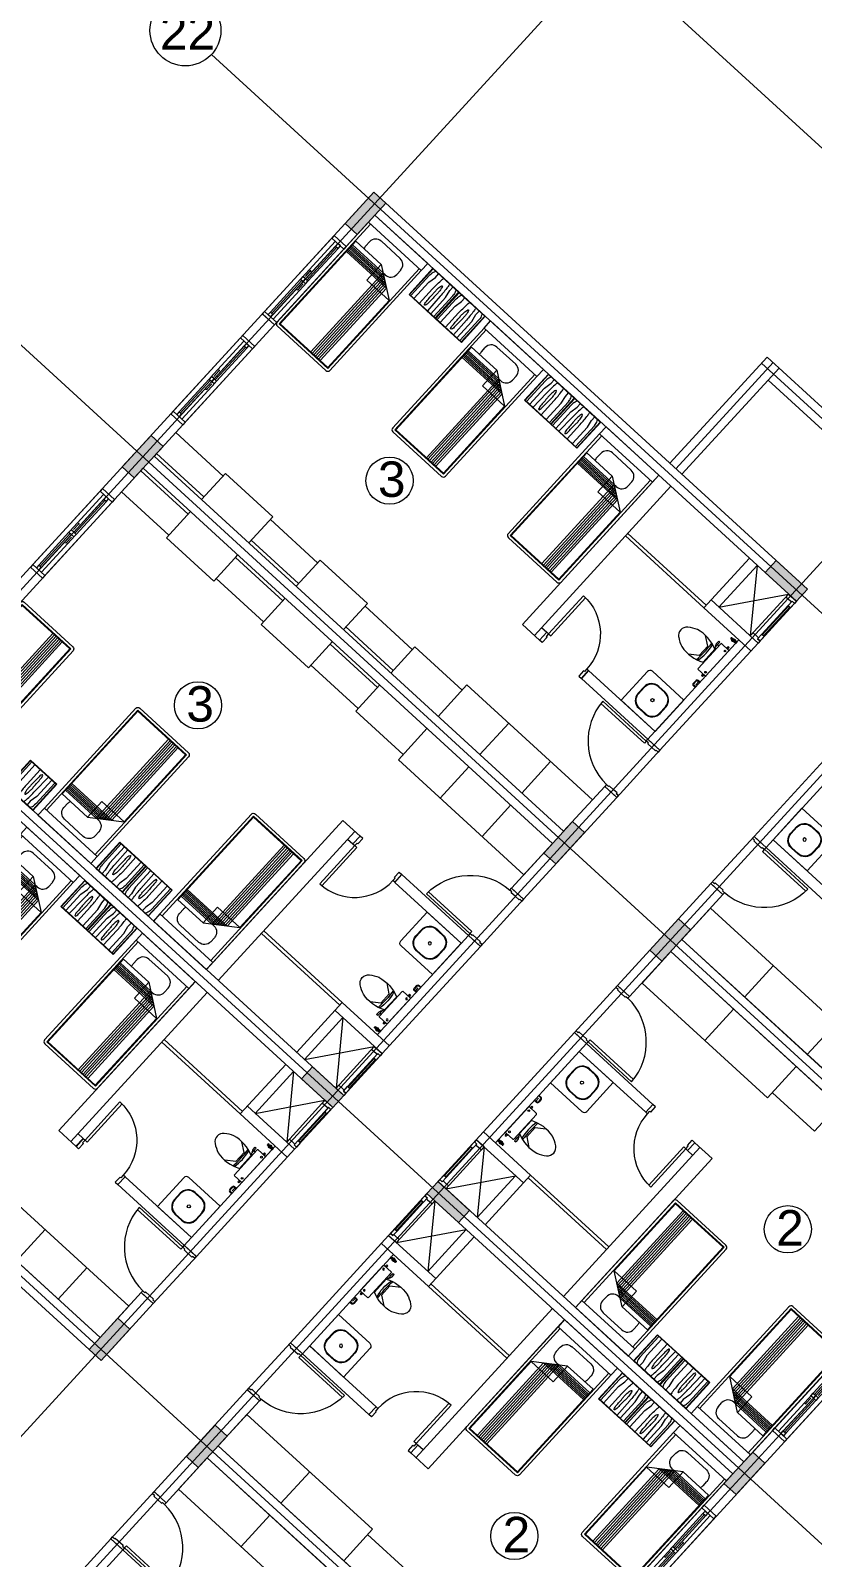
# Model space of a CAD drawing. Header units: metres. Extents: x 750 to 3116, y -341 to 1465.
# Drawn here: x 1642.23 to 1653.26, y 1264.57 to 1286.1 of the extents above; entities that cross this region are included whole.
import ezdxf
from ezdxf.enums import TextEntityAlignment as Align

# ---------------------------------------------------------------- set-up
doc = ezdxf.new("R2010")
doc.units = ezdxf.units.M
for name, color, linetype, lineweight in [('A-Door', 254, 'Continuous', 5), ('Bathroom Door', 252, 'Continuous', 5), ('Bathroom fur', 252, 'Continuous', 5), ('Centre Line', 7, 'Continuous', 13), ('Column', 50, 'Continuous', 20), ('Cutout', 153, 'Continuous', 5), ('Door', 253, 'Continuous', 5), ('Furniture', 44, 'Continuous', 5), ('GUIDE LINE', 7, 'Continuous', 5), ('Hatch', 251, 'Continuous', 5), ('Hidden line', 251, 'Continuous', 5), ('Inverted beam', 252, 'Continuous', 5), ('Railing', 190, 'Continuous', 5), ('Wall ext', 20, 'Continuous', 18), ('WINDOW', 33, 'Continuous', 5)]:
    doc.layers.add(name, color=color, linetype=linetype, lineweight=lineweight)
doc.layers.add('Text', color=7, linetype='Continuous')
doc.styles.get("Standard").update_dxf_attribs({"font": 'arial.ttf'})
doc.styles.add('TEXT-DET', font='simplex.shx', dxfattribs={"width": 0.7})

# ---------------------------------------------------------------- blocks, each defined once
blk = doc.blocks.new('Water Closet')
at = {"layer": 'Bathroom fur', "linetype": 'Continuous', "lineweight": -3}
for p, q in [((1886.331, 447.871), (1886.35, 447.871)), ((1886.331, 447.851), (1886.35, 447.851)), ((1886.364, 447.861), (1886.346, 447.861)), ((1886.364, 447.861), (1886.349, 447.87)), ((1886.364, 447.861), (1886.349, 447.853)), ((1886.364, 447.861), (1886.355, 447.877)), ((1886.364, 447.861), (1886.355, 447.846)), ((1886.364, 447.861), (1886.364, 447.879)), ((1886.364, 447.861), (1886.364, 447.879)), ((1886.364, 447.861), (1886.364, 447.879)), ((1886.364, 447.861), (1886.364, 447.879)), ((1886.364, 447.861), (1886.364, 447.879)), ((1886.364, 447.861), (1886.364, 447.879)), ((1886.364, 447.861), (1886.364, 447.879)), ((1886.364, 447.861), (1886.364, 447.879)), ((1886.364, 447.861), (1886.364, 447.879)), ((1886.364, 447.861), (1886.364, 447.879)), ((1886.364, 447.861), (1886.364, 447.879)), ((1886.364, 447.861), (1886.364, 447.879)), ((1886.364, 447.861), (1886.373, 447.877)), ((1886.364, 447.861), (1886.379, 447.87)), ((1886.364, 447.861), (1886.381, 447.861)), ((1886.364, 447.861), (1886.379, 447.853)), ((1886.364, 447.861), (1886.373, 447.846)), ((1886.364, 447.861), (1886.364, 447.844)), ((1886.378, 447.871), (1886.416, 447.871)), ((1886.378, 447.851), (1886.416, 447.851)), ((1886.416, 447.851), (1886.416, 447.871))]:
    blk.add_line(p, q, dxfattribs=at)
at = {"layer": 'Bathroom fur', "linetype": 'ByBlock'}
for p, q in [((1886.152, 447.554), (1886.027, 447.644)), ((1886.217, 447.662), (1886.217, 447.713)), ((1886.239, 447.713), (1886.217, 447.713)), ((1886.217, 447.662), (1886.232, 447.625)), ((1886.232, 447.625), (1886.239, 447.625)), ((1886.239, 447.608), (1886.239, 447.713)), ((1886.239, 447.666), (1886.264, 447.666)), ((1886.239, 447.608), (1886.264, 447.608)), ((1886.264, 447.23), (1886.264, 447.703)), ((1886.407, 447.713), (1886.274, 447.713)), ((1886.39, 447.724), (1886.365, 447.724)), ((1886.365, 447.724), (1886.365, 447.715)), ((1886.39, 447.715), (1886.365, 447.715)), ((1886.387, 447.744), (1886.368, 447.744)), ((1886.368, 447.744), (1886.368, 447.724)), ((1886.387, 447.744), (1886.387, 447.724)), ((1886.39, 447.724), (1886.39, 447.715)), ((1886.416, 447.23), (1886.416, 447.703)), ((1886.152, 447.379), (1886.152, 447.554)), ((1886.256, 447.343), (1886.256, 447.59)), ((1886.152, 447.379), (1886.027, 447.288)), ((1886.407, 447.22), (1886.274, 447.22)), ((1886.365, 447.208), (1886.365, 447.218)), ((1886.39, 447.218), (1886.365, 447.218)), ((1886.39, 447.208), (1886.365, 447.208)), ((1886.368, 447.189), (1886.368, 447.208)), ((1886.387, 447.189), (1886.368, 447.189)), ((1886.387, 447.189), (1886.387, 447.208)), ((1886.39, 447.208), (1886.39, 447.218))]:
    blk.add_line(p, q, dxfattribs=at)
at = {"layer": 'Bathroom fur'}
for p, q in [((1886.356, 447.031), (1886.356, 447.081)), ((1886.366, 447.031), (1886.366, 447.081)), ((1886.416, 447.106), (1886.381, 447.106)), ((1886.416, 447.096), (1886.381, 447.096)), ((1886.416, 447.016), (1886.381, 447.016)), ((1886.416, 447.006), (1886.381, 447.006))]:
    blk.add_line(p, q, dxfattribs=at)
at = {"layer": 'Bathroom fur', "linetype": 'Continuous', "lineweight": -3}
blk.add_circle((1886.364, 447.861), 0.0175, dxfattribs=at)
at = {"layer": 'Bathroom fur', "linetype": 'ByBlock'}
for centre in [(1886.378, 447.669), (1886.378, 447.264)]:
    blk.add_circle(centre, 0.0123, dxfattribs=at)
at = {"layer": 'Bathroom fur', "linetype": 'Continuous', "lineweight": -3}
blk.add_arc((1886.331, 447.861), 0.01, 90.002, 270, dxfattribs=at)
at = {"layer": 'Bathroom fur', "linetype": 'ByBlock'}
for centre, radius, start, end in [((1886.035, 447.208), 0.446, 109.2942, 127.2549), ((1886.017, 447.095), 0.55, 64.2321, 103.6755), ((1884.672, 447.479), 1.501, 353.4552, 5.5271), ((1885.552, 447.472), 0.65, 345.9276, 13.0204), ((1886.274, 447.703), 0.00987, 90, 180), ((1886.407, 447.703), 0.00987, 0, 90), ((1885.835, 447.467), 0.119, 126.3794, 233.6206), ((1886.041, 447.728), 0.451, 232.2382, 250.1051), ((1886.017, 447.838), 0.55, 256.3245, 295.7679), ((1886.274, 447.23), 0.00987, 180, 270), ((1886.407, 447.23), 0.00987, 270, 0)]:
    blk.add_arc(centre, radius, start, end, dxfattribs=at)
at = {"layer": 'Bathroom fur'}
for centre, radius, start, end in [((1886.381, 447.081), 0.025, 90, 180), ((1886.381, 447.031), 0.025, 180, 270), ((1886.381, 447.081), 0.015, 90, 180), ((1886.381, 447.031), 0.015, 180, 270)]:
    blk.add_arc(centre, radius, start, end, dxfattribs=at)
at = {"layer": 'Bathroom fur', "style": 'TEXT-DET', "width": 0.6}
blk.add_text('1', height=0.06, dxfattribs=at).set_placement((1886.394, 447.07), align=Align.MIDDLE)
blk = doc.blocks.new('Bed')
at = {"layer": 'Furniture', "linetype": 'Continuous'}
for p, q in [((1878.327, 465.952), (1879.337, 465.952)), ((1878.327, 465.817), (1878.327, 465.952)), ((1879.337, 465.952), (1879.337, 465.817)), ((1879.337, 465.817), (1878.327, 465.817)), ((1878.327, 463.909), (1878.327, 465.817)), ((1878.367, 463.909), (1878.367, 465.817)), ((1878.642, 465.742), (1879.002, 465.742)), ((1879.297, 465.817), (1879.297, 463.909)), ((1879.337, 465.817), (1879.337, 463.909)), ((1878.377, 465.499), (1878.862, 465.499)), ((1878.377, 463.919), (1878.377, 465.499)), ((1878.525, 465.544), (1878.525, 465.624)), ((1878.862, 465.499), (1879.287, 465.199)), ((1878.862, 465.199), (1878.862, 465.499)), ((1879.12, 465.624), (1879.12, 465.544)), ((1878.962, 465.429), (1878.377, 465.429)), ((1878.992, 465.407), (1878.377, 465.407)), ((1879.022, 465.386), (1878.377, 465.386)), ((1879.052, 465.365), (1878.377, 465.365)), ((1879.082, 465.344), (1878.377, 465.344)), ((1879.112, 465.323), (1878.377, 465.323)), ((1879.142, 465.302), (1878.377, 465.302)), ((1878.962, 463.919), (1878.962, 465.429)), ((1879.002, 465.427), (1878.965, 465.427)), ((1878.992, 463.919), (1878.992, 465.407)), ((1879.022, 463.919), (1879.022, 465.386)), ((1879.052, 463.919), (1879.052, 465.365)), ((1879.082, 463.919), (1879.082, 465.344)), ((1879.112, 463.919), (1879.112, 465.323)), ((1879.142, 463.919), (1879.142, 465.302)), ((1879.287, 465.199), (1878.862, 465.199)), ((1879.287, 465.199), (1879.287, 463.919)), ((1879.297, 463.909), (1878.367, 463.909)), ((1879.297, 463.869), (1878.367, 463.869)), ((1879.287, 463.919), (1878.377, 463.919))]:
    blk.add_line(p, q, dxfattribs=at)
for centre, radius, start, end in [((1878.642, 465.624), 0.117, 90, 180), ((1879.002, 465.624), 0.117, 360, 90), ((1878.642, 465.544), 0.117, 180.0006, 202.5189), ((1879.002, 465.544), 0.117, 270, 0), ((1878.367, 463.909), 0.04, 180, 270), ((1879.297, 463.909), 0.04, 270, 0)]:
    blk.add_arc(centre, radius, start, end, dxfattribs=at)
blk = doc.blocks.new('Nightstand')
at = {"layer": 'Furniture'}
for p, q in [((1879.838, 464.54), (1879.838, 464.04)), ((1880.338, 464.54), (1879.838, 464.54)), ((1879.843, 464.535), (1879.843, 464.045)), ((1880.333, 464.535), (1879.843, 464.535)), ((1879.869, 464.442), (1879.871, 464.467)), ((1879.869, 464.045), (1879.869, 464.442)), ((1879.929, 464.358), (1879.951, 464.469)), ((1879.951, 464.469), (1879.951, 464.535)), ((1880.074, 464.444), (1880.068, 464.44)), ((1880.08, 464.44), (1880.074, 464.444)), ((1880.226, 464.469), (1880.226, 464.535)), ((1880.248, 464.358), (1880.226, 464.469)), ((1880.308, 464.442), (1880.305, 464.467)), ((1880.308, 464.045), (1880.308, 464.442)), ((1880.333, 464.045), (1880.333, 464.535)), ((1880.338, 464.04), (1880.338, 464.54)), ((1879.929, 464.045), (1879.929, 464.358)), ((1879.997, 464.32), (1879.991, 464.045)), ((1880.147, 464.32), (1880.147, 464.045)), ((1880.248, 464.045), (1880.248, 464.358)), ((1879.838, 464.04), (1880.338, 464.04)), ((1879.843, 464.045), (1880.333, 464.045)), ((1880.068, 464.081), (1880.074, 464.077)), ((1880.074, 464.077), (1880.08, 464.081))]:
    blk.add_line(p, q, dxfattribs=at)
for centre, radius, start, end in [((1880.021, 464.452), 0.15, 146.5657, 174.2856), ((1881.576, 464.32), 1.578, 174.0179, 180), ((1880.825, 464.399), 0.823, 170.5074, 174.0179), ((1880.395, 464.345), 0.343, 169.4757, 175.5997), ((1880.197, 464.382), 0.142, 155.8434, 169.4757), ((1879.951, 464.382), 0.142, 10.5243, 24.1566), ((1879.753, 464.345), 0.343, 4.4003, 10.5243), ((1879.315, 464.399), 0.828, 5.9821, 9.4446), ((1878.564, 464.32), 1.583, 0, 5.9821), ((1880.156, 464.452), 0.15, 5.7144, 33.4343), ((1880.715, 464.32), 0.664, 175.5997, 180), ((1880.715, 464.32), 0.664, 180, 184.4003), ((1886.298, 464.381), 6.246, 181.0259, 182.4606), ((1873.85, 464.381), 6.246, 357.5394, 358.9741), ((1879.433, 464.32), 0.664, 0, 4.4003), ((1879.433, 464.32), 0.664, 355.5997, 0), ((1880.197, 464.139), 0.142, 190.5243, 204.1566), ((1879.951, 464.139), 0.142, 335.8434, 349.4757)]:
    blk.add_arc(centre, radius, start, end, dxfattribs=at)
blk = doc.blocks.new('Wash bashin')
at = {"layer": 'Bathroom fur', "ltscale": 0.35}
for p, q in [((1884.117, 437.933), (1884.717, 437.933)), ((1884.717, 437.333), (1884.717, 437.933)), ((1884.067, 437.333), (1884.067, 437.883)), ((1884.067, 437.333), (1884.717, 437.333))]:
    blk.add_line(p, q, dxfattribs=at)
at = {"layer": 'Bathroom fur'}
for p, q in [((1884.327, 437.838), (1884.447, 437.838)), ((1884.327, 437.83), (1884.447, 437.83)), ((1884.177, 437.568), (1884.177, 437.688)), ((1884.185, 437.568), (1884.185, 437.688)), ((1884.589, 437.688), (1884.589, 437.568)), ((1884.597, 437.688), (1884.597, 437.568)), ((1884.447, 437.426), (1884.327, 437.426)), ((1884.447, 437.418), (1884.327, 437.418))]:
    blk.add_line(p, q, dxfattribs=at)
blk.add_circle((1884.392, 437.633), 0.0225, dxfattribs=at)
at = {"layer": 'Bathroom fur', "ltscale": 0.35}
blk.add_arc((1884.117, 437.883), 0.05, 90, 180, dxfattribs=at)
at = {"layer": 'Bathroom fur'}
for centre, radius, start, end in [((1884.327, 437.688), 0.15, 90, 180), ((1884.327, 437.688), 0.142, 90, 180), ((1884.447, 437.688), 0.15, 0, 90), ((1884.447, 437.688), 0.142, 0, 90), ((1884.327, 437.568), 0.15, 180, 270), ((1884.327, 437.568), 0.142, 180, 270), ((1884.447, 437.568), 0.15, 270, 0), ((1884.447, 437.568), 0.142, 270, 0)]:
    blk.add_arc(centre, radius, start, end, dxfattribs=at)
blk = doc.blocks.new('Door 900')
at = {"layer": 'A-Door'}
for points in [[(29934124, 12198491), (29934164, 12198491), (29934164, 12198476), (29934239, 12198476), (29934314, 12198476), (29934314, 12198491), (29934354, 12198491), (29934354, 12198524), (29934239, 12198524), (29934124, 12198524)], [(29934164, 12197672), (29934314, 12197672), (29934314, 12197658), (29934354, 12197658), (29934354, 12197624), (29934239, 12197624), (29934124, 12197624), (29934124, 12197658), (29934164, 12197658)]]:
    blk.add_lwpolyline(points, close=True, dxfattribs=at)
blk.add_lwpolyline([(29935187, 12197658), (29934354, 12197658), (29934354, 12197698), (29935185, 12197698)], dxfattribs=at)
blk.add_arc((29934327, 12197631), 860, 1.7769, 88.2024, dxfattribs=at)
blk = doc.blocks.new('Door1')
at = {"layer": 'Bathroom Door'}
for p, q in [((1900.586, 444.886), (1899.856, 444.886)), ((1900.586, 444.846), (1899.857, 444.846))]:
    blk.add_line(p, q, dxfattribs=at)
for points in [[(1900.736, 444.921), (1900.586, 444.921), (1900.586, 444.886), (1900.636, 444.886), (1900.636, 444.871), (1900.736, 444.871), (1900.736, 444.921)], [(1900.586, 444.886), (1900.586, 444.846)], [(1900.736, 444.121), (1900.586, 444.121), (1900.586, 444.156), (1900.636, 444.156), (1900.636, 444.171), (1900.736, 444.171), (1900.736, 444.121)]]:
    blk.add_lwpolyline(points, dxfattribs=at)
blk.add_arc((1900.586, 444.886), 0.73, 180, 270, dxfattribs=at)
blk = doc.blocks.new('WINODO1')
at = {"layer": 'WINDOW', "linetype": 'Continuous'}
for p, q in [((2471212540, 936769700), (2471212491, 936769700)), ((2471212491, 936769700), (2471212491, 936769470)), ((2471212540, 936769700), (2471212540, 936769470)), ((2471213991, 936769700), (2471213943, 936769700)), ((2471213943, 936769700), (2471213943, 936769470)), ((2471213991, 936769700), (2471213991, 936769470)), ((2471212540, 936769470), (2471212491, 936769470)), ((2471213991, 936769470), (2471213943, 936769470))]:
    blk.add_line(p, q, dxfattribs=at)
at = {"layer": 'WINDOW'}
for p, q in [((2471212540, 936769700), (2471213943, 936769700)), ((2471212588, 936769633), (2471213217, 936769633)), ((2471212588, 936769585), (2471213217, 936769585)), ((2471213241, 936769633), (2471213943, 936769633)), ((2471213266, 936769585), (2471213895, 936769585)), ((2471213290, 936769609), (2471213394, 936769609)), ((2471213241, 936769537), (2471212540, 936769537)), ((2471212540, 936769470), (2471213943, 936769470)), ((2471213193, 936769561), (2471213089, 936769561)), ((2471213266, 936769537), (2471213895, 936769537))]:
    blk.add_line(p, q, dxfattribs=at)
at = {"layer": 'WINDOW', "color": 4}
blk.add_line((2471212588, 936769609), (2471213217, 936769609), dxfattribs=at)
at = {"layer": 'WINDOW', "color": 4, "true_color": 0x1fffff}
blk.add_line((2471213266, 936769561), (2471213895, 936769561), dxfattribs=at)
at = {"layer": 'WINDOW'}
for points in [[(2471212540, 936769585), (2471212588, 936769585), (2471212588, 936769633), (2471212540, 936769633)], [(2471213217, 936769585), (2471213266, 936769585), (2471213266, 936769633), (2471213217, 936769633)], [(2471213217, 936769537), (2471213266, 936769537), (2471213266, 936769585), (2471213217, 936769585)], [(2471213406, 936769609), (2471213394, 936769616), (2471213394, 936769602)], [(2471213895, 936769537), (2471213943, 936769537), (2471213943, 936769585), (2471213895, 936769585)], [(2471213076, 936769561), (2471213089, 936769568), (2471213089, 936769554)]]:
    blk.add_lwpolyline(points, close=True, dxfattribs=at)
blk = doc.blocks.new('700mm Door')
at = {"layer": 'Door'}
for points in [[(11493508.327, 4446107.926), (11493508.287, 4446107.926), (11493508.287, 4446107.776), (11493508.344, 4446107.776), (11493508.344, 4446107.868), (11493508.344, 4446107.88), (11493508.327, 4446107.88)], [(11493508.327, 4446107.88), (11493508.413, 4446107.88), (11493508.413, 4446107.926), (11493508.327, 4446107.926)], [(11493508.413, 4446107.891), (11493508.961, 4446107.891), (11493508.961, 4446107.914), (11493508.413, 4446107.914)], [(11493509.047, 4446107.88), (11493508.961, 4446107.88), (11493508.961, 4446107.926), (11493509.047, 4446107.926)], [(11493509.047, 4446107.926), (11493509.047, 4446107.88), (11493509.03, 4446107.88), (11493509.03, 4446107.868), (11493509.03, 4446107.776), (11493509.087, 4446107.776), (11493509.087, 4446107.926)]]:
    blk.add_lwpolyline(points, close=True, dxfattribs=at)
at = {"layer": 'Door', "color": 1}
blk.add_lwpolyline([(11493508.413, 4446107.88), (11493508.961, 4446107.88), (11493508.961, 4446107.926), (11493508.413, 4446107.926)], close=True, dxfattribs=at)

msp = doc.modelspace()

# ---------------------------------------------------------------- hatches: boundary and pattern name
at = {"layer": 'Hatch', "transparency": 33554687}
h = msp.add_hatch(color=256, dxfattribs=at)
h.dxf.hatch_style = 1
h.paths.add_polyline_path([(1646.175, 1258.901), (1646.005, 1259.057), (1645.846, 1258.883), (1645.755, 1258.784), (1645.6, 1258.614), (1645.769, 1258.459)])
h.paths.add_polyline_path([(1641.884, 1262.33), (1641.441, 1262.735), (1641.286, 1262.566), (1641.728, 1262.16)])
h.paths.add_polyline_path([(1645.004, 1266.285), (1644.835, 1266.44), (1644.43, 1265.998), (1644.599, 1265.842)])
h.paths.add_polyline_path([(1649.318, 1262.334), (1649.149, 1262.489), (1648.743, 1262.046), (1648.913, 1261.891)])
h.paths.add_polyline_path([(1652.587, 1265.902), (1652.417, 1266.057), (1652.384, 1266.021), (1652.292, 1265.921), (1652.012, 1265.615), (1652.182, 1265.46)])
h.paths.add_polyline_path([(1655.856, 1269.471), (1655.686, 1269.626), (1655.281, 1269.183), (1655.45, 1269.028)])
h.paths.add_polyline_path([(1659.124, 1273.039), (1658.955, 1273.194), (1658.921, 1273.158), (1658.83, 1273.058), (1658.549, 1272.752), (1658.719, 1272.597)])
h.paths.add_polyline_path([(1661.826, 1276.876), (1661.67, 1276.707), (1662.113, 1276.302), (1662.268, 1276.471)])
h.paths.add_polyline_path([(1657.785, 1280.578), (1657.629, 1280.408), (1658.072, 1280.003), (1658.227, 1280.173)])
h.paths.add_polyline_path([(1652.746, 1278.631), (1652.591, 1278.461), (1653.033, 1278.056), (1653.189, 1278.225)])
h.paths.add_polyline_path([(1654.516, 1277.009), (1654.361, 1276.84), (1654.803, 1276.435), (1654.958, 1276.604)])
h.paths.add_polyline_path([(1650.045, 1274.793), (1649.875, 1274.948), (1649.47, 1274.506), (1649.64, 1274.351)])
h.paths.add_polyline_path([(1651.542, 1273.422), (1651.372, 1273.577), (1650.967, 1273.135), (1651.137, 1272.98)])
h.paths.add_polyline_path([(1647.979, 1269.872), (1647.823, 1269.703), (1648.266, 1269.297), (1648.421, 1269.467)])
h.paths.add_polyline_path([(1646.209, 1271.493), (1646.053, 1271.324), (1646.496, 1270.919), (1646.651, 1271.088), (1646.541, 1271.189)])
h.paths.add_polyline_path([(1647.245, 1283.669), (1647.076, 1283.825), (1646.67, 1283.382), (1646.84, 1283.227), (1646.999, 1283.4), (1647.09, 1283.5)])
h.paths.add_polyline_path([(1644.101, 1280.237), (1643.932, 1280.393), (1643.527, 1279.95), (1643.696, 1279.795)])
h.paths.add_polyline_path([(1640.833, 1276.669), (1640.663, 1276.824), (1640.258, 1276.382), (1640.427, 1276.226)])
h.paths.add_polyline_path([(1637.689, 1273.237), (1637.519, 1273.392), (1637.114, 1272.95), (1637.284, 1272.794)])
h.paths.add_polyline_path([(1643.632, 1267.792), (1643.463, 1267.948), (1643.058, 1267.505), (1643.227, 1267.35)])
h.paths.add_polyline_path([(1634.17, 1269.395), (1634.001, 1269.551), (1633.595, 1269.108), (1633.765, 1268.953)])
h.paths.add_polyline_path([(1640.114, 1263.951), (1639.944, 1264.106), (1639.539, 1263.664), (1639.709, 1263.509)])
h.paths.add_polyline_path([(1631.152, 1266.1), (1630.982, 1266.255), (1630.577, 1265.812), (1630.746, 1265.657)])
h.paths.add_polyline_path([(1636.403, 1260.788), (1636.247, 1260.618), (1636.69, 1260.213), (1636.845, 1260.383)])
h.paths.add_polyline_path([(1636.008, 1280.837), (1635.839, 1280.992), (1635.433, 1280.55), (1635.603, 1280.395)])
h.paths.add_polyline_path([(1632.989, 1277.541), (1632.82, 1277.697), (1632.415, 1277.254), (1632.584, 1277.099)])
h.paths.add_polyline_path([(1628.506, 1281.648), (1628.101, 1281.206), (1628.27, 1281.05), (1628.676, 1281.493)])
h.paths.add_polyline_path([(1631.525, 1284.944), (1631.369, 1284.774), (1631.812, 1284.369), (1631.967, 1284.538)])
h.paths.add_polyline_path([(1626.486, 1282.996), (1626.331, 1282.827), (1626.773, 1282.421), (1626.929, 1282.591)])
h.paths.add_polyline_path([(1623.218, 1279.428), (1623.062, 1279.258), (1623.505, 1278.853), (1623.66, 1279.022)])
h.paths.add_polyline_path([(1619.143, 1283.411), (1618.973, 1283.566), (1618.568, 1283.124), (1618.738, 1282.968)])
h.paths.add_polyline_path([(1622.117, 1286.998), (1621.962, 1286.829), (1622.404, 1286.423), (1622.56, 1286.593)])
h.paths.add_polyline_path([(1615.874, 1279.842), (1615.705, 1279.998), (1615.299, 1279.555), (1615.469, 1279.4)])
h.paths.add_polyline_path([(1612.731, 1276.41), (1612.561, 1276.566), (1612.156, 1276.123), (1612.325, 1275.968)])
h.paths.add_polyline_path([(1617.203, 1272.314), (1616.798, 1271.871), (1616.967, 1271.716), (1617.373, 1272.158)])
h.paths.add_polyline_path([(1619.949, 1275.859), (1619.794, 1275.69), (1620.236, 1275.284), (1620.391, 1275.454), (1620.281, 1275.555)])
h.paths.add_polyline_path([(1626.327, 1270.268), (1626.157, 1270.423), (1625.752, 1269.981), (1625.922, 1269.825)])
h.paths.add_polyline_path([(1621.719, 1274.238), (1621.563, 1274.069), (1622.006, 1273.663), (1622.161, 1273.833)])
h.paths.add_polyline_path([(1624.987, 1277.807), (1624.832, 1277.637), (1625.274, 1277.232), (1625.43, 1277.401)])
h.paths.add_polyline_path([(1629.301, 1273.855), (1628.896, 1273.413), (1629.066, 1273.257), (1629.471, 1273.7)])
h.paths.add_polyline_path([(1623.058, 1266.699), (1622.889, 1266.855), (1622.483, 1266.412), (1622.653, 1266.257)])
h.paths.add_polyline_path([(1619.915, 1263.267), (1619.745, 1263.423), (1619.34, 1262.98), (1619.509, 1262.825)])
h.paths.add_polyline_path([(1615.181, 1267.101), (1615.026, 1266.931), (1615.468, 1266.526), (1615.624, 1266.696)])
h.paths.add_polyline_path([(1618.745, 1270.651), (1618.575, 1270.806), (1618.17, 1270.364), (1618.339, 1270.208)])
h.paths.add_polyline_path([(1613.411, 1268.722), (1613.256, 1268.553), (1613.699, 1268.147), (1613.854, 1268.317)])
h.paths.add_polyline_path([(1609.042, 1272.724), (1608.887, 1272.555), (1609.329, 1272.149), (1609.485, 1272.319)])
h.paths.add_polyline_path([(1605.774, 1269.156), (1605.618, 1268.986), (1606.061, 1268.581), (1606.216, 1268.75)])

# ---------------------------------------------------------------- linework, layer by layer
at = {"layer": 'Bathroom fur'}
for p, q in [((1651.728, 1277.963), (1650.622, 1278.976)), ((1651.762, 1278), (1650.656, 1279.013)), ((1646.595, 1272.36), (1645.489, 1273.373)), ((1646.629, 1272.397), (1645.523, 1273.41)), ((1645.191, 1270.826), (1644.084, 1271.839)), ((1645.224, 1270.863), (1644.118, 1271.876)), ((1649.25, 1269.928), (1650.356, 1268.915)), ((1649.284, 1269.965), (1650.39, 1268.952)), ((1647.845, 1268.394), (1648.951, 1267.381)), ((1647.879, 1268.431), (1648.985, 1267.418))]:
    msp.add_line(p, q, dxfattribs=at)
at = {"layer": 'Centre Line', "color": 30, "true_color": 0xf26722}
for p, q in [((1654.597, 1263.654), (1623.096, 1292.508)), ((1652.455, 1289.528), (1628.635, 1263.523)), ((1664.403, 1274.36), (1648.054, 1289.335)), ((1651.328, 1260.086), (1619.827, 1288.94)), ((1661.134, 1270.792), (1644.786, 1285.766)), ((1658.399, 1284.084), (1634.579, 1258.078)), ((1659.896, 1282.712), (1636.076, 1256.707)), ((1657.865, 1267.223), (1641.517, 1282.198)), ((1664.21, 1278.761), (1640.389, 1252.756))]:
    msp.add_line(p, q, dxfattribs=at)
msp.add_circle((1644.417, 1286.104), 0.5, dxfattribs=at)
at = {"layer": 'Column'}
for points in [[(1646.67, 1283.382), (1647.076, 1283.825), (1647.245, 1283.669), (1646.84, 1283.227), (1646.67, 1283.382)], [(1643.527, 1279.95), (1643.932, 1280.393), (1644.101, 1280.237), (1643.696, 1279.795), (1643.527, 1279.95)], [(1652.746, 1278.631), (1653.189, 1278.225), (1653.033, 1278.056), (1652.591, 1278.461), (1652.746, 1278.631)], [(1649.47, 1274.506), (1649.875, 1274.948), (1650.045, 1274.793), (1649.64, 1274.351), (1649.47, 1274.506)], [(1650.967, 1273.135), (1651.372, 1273.577), (1651.542, 1273.422), (1651.137, 1272.98), (1650.967, 1273.135)], [(1646.209, 1271.493), (1646.651, 1271.088), (1646.496, 1270.919), (1646.053, 1271.324), (1646.209, 1271.493)], [(1647.979, 1269.872), (1648.421, 1269.467), (1648.266, 1269.297), (1647.823, 1269.703), (1647.979, 1269.872)], [(1643.058, 1267.505), (1643.463, 1267.948), (1643.632, 1267.792), (1643.227, 1267.35), (1643.058, 1267.505)], [(1644.43, 1265.998), (1644.835, 1266.44), (1645.004, 1266.285), (1644.599, 1265.842), (1644.43, 1265.998)], [(1652.012, 1265.615), (1652.417, 1266.057), (1652.587, 1265.902), (1652.182, 1265.46), (1652.012, 1265.615)]]:
    msp.add_lwpolyline(points, dxfattribs=at)
at = {"layer": 'Cutout'}
for p, q in [((1652.48, 1278.562), (1652.382, 1277.567)), ((1651.94, 1277.972), (1652.923, 1278.157)), ((1646.639, 1272.185), (1646.541, 1271.189)), ((1646.098, 1271.595), (1647.081, 1271.779)), ((1645.943, 1271.425), (1645.845, 1270.43)), ((1645.402, 1270.835), (1646.385, 1271.02)), ((1648.63, 1270.361), (1648.532, 1269.366)), ((1648.089, 1269.771), (1649.072, 1269.956)), ((1647.934, 1269.601), (1647.836, 1268.606)), ((1647.393, 1269.012), (1648.376, 1269.196))]:
    msp.add_line(p, q, dxfattribs=at)
at = {"layer": 'Furniture'}
for p, q in [((1651.822, 1273.728), (1653.592, 1272.107)), ((1650.856, 1272.673), (1652.626, 1271.052)), ((1645.285, 1266.591), (1647.055, 1264.97)), ((1644.319, 1265.536), (1646.089, 1263.915))]:
    msp.add_line(p, q, dxfattribs=at)
for points in [[(1644.948, 1279.821), (1644.28, 1280.433), (1643.976, 1280.101)], [(1644.678, 1279.526), (1644.01, 1280.138), (1643.976, 1280.101), (1649.75, 1274.812)], [(1644.184, 1278.988), (1643.517, 1279.599), (1643.821, 1279.931)], [(1644.455, 1279.283), (1643.787, 1279.894), (1643.821, 1279.931), (1649.595, 1274.642)], [(1645.311, 1278.878), (1645.649, 1279.247), (1644.982, 1279.858), (1644.644, 1279.49)], [(1645.156, 1278.709), (1644.818, 1278.34), (1644.151, 1278.951), (1644.488, 1279.32)], [(1646.282, 1278.599), (1645.615, 1279.21)], [(1646.012, 1278.304), (1645.345, 1278.915)], [(1645.789, 1278.06), (1645.122, 1278.672), (1645.156, 1278.709)], [(1646.646, 1277.656), (1646.984, 1278.024), (1646.316, 1278.636), (1645.979, 1278.267)], [(1645.519, 1277.766), (1644.852, 1278.377)], [(1646.491, 1277.486), (1646.153, 1277.117), (1645.485, 1277.729), (1645.823, 1278.097)], [(1647.617, 1277.376), (1646.95, 1277.988)], [(1647.347, 1277.081), (1646.68, 1277.693)], [(1647.124, 1276.838), (1646.457, 1277.449)], [(1648.318, 1276.802), (1647.651, 1277.413), (1647.313, 1277.044)], [(1646.854, 1276.543), (1646.187, 1277.154)], [(1647.487, 1275.895), (1646.82, 1276.506), (1647.158, 1276.875)], [(1647.981, 1276.433), (1648.386, 1276.876), (1650.156, 1275.254)], [(1648.57, 1275.893), (1648.976, 1276.335)], [(1647.825, 1276.264), (1647.42, 1275.821), (1649.19, 1274.2)], [(1648.415, 1275.723), (1648.01, 1275.281)], [(1649.16, 1275.352), (1649.566, 1275.795)], [(1650.156, 1275.254), (1649.75, 1274.812)], [(1649.005, 1275.183), (1648.6, 1274.74)], [(1649.19, 1274.2), (1649.595, 1274.642)], [(1655.561, 1269.49), (1651.417, 1273.286), (1651.822, 1273.728)], [(1655.406, 1269.32), (1651.262, 1273.116), (1650.856, 1272.673)], [(1638.14, 1272.389), (1637.473, 1273.001), (1637.439, 1272.964), (1643.213, 1267.675)], [(1652.707, 1272.917), (1652.302, 1272.475)], [(1651.741, 1271.863), (1652.146, 1272.305)], [(1653.592, 1272.107), (1653.187, 1271.664)], [(1652.626, 1271.052), (1653.031, 1271.495)], [(1652.694, 1271.126), (1653.287, 1270.582), (1653.625, 1270.951)], [(1641.443, 1269.296), (1641.848, 1269.739), (1643.618, 1268.117)], [(1642.033, 1268.756), (1642.438, 1269.198)], [(1642.623, 1268.215), (1643.028, 1268.658)], [(1643.618, 1268.117), (1643.213, 1267.675)], [(1649.024, 1262.352), (1644.879, 1266.148), (1645.285, 1266.591)], [(1648.868, 1262.183), (1644.724, 1265.979), (1644.319, 1265.536)], [(1646.17, 1265.78), (1645.764, 1265.338)], [(1645.204, 1264.726), (1645.609, 1265.168)], [(1647.055, 1264.97), (1646.649, 1264.527)], [(1646.987, 1264.896), (1647.581, 1264.352), (1647.243, 1263.984)]]:
    msp.add_lwpolyline(points, dxfattribs=at)
at = {"layer": 'GUIDE LINE'}
for centre in [(1647.296, 1279.756), (1644.594, 1276.588), (1652.912, 1269.201), (1649.055, 1264.875)]:
    msp.add_circle(centre, 0.333, dxfattribs=at)
at = {"layer": 'Hidden line'}
for p, q in [((1652.923, 1278.157), (1652.382, 1277.567)), ((1653.033, 1278.056), (1652.493, 1277.466)), ((1650.5, 1275.29), (1651.108, 1275.954)), ((1651.827, 1274.074), (1652.436, 1274.738)), ((1648.576, 1273.19), (1649.184, 1273.854)), ((1649.904, 1271.974), (1650.512, 1272.638)), ((1647.081, 1271.779), (1646.541, 1271.189)), ((1647.192, 1271.678), (1646.651, 1271.088)), ((1646.385, 1271.02), (1645.845, 1270.43)), ((1646.496, 1270.919), (1645.956, 1270.329)), ((1648.519, 1270.462), (1647.979, 1269.872)), ((1648.63, 1270.361), (1648.089, 1269.771)), ((1647.823, 1269.703), (1647.283, 1269.113)), ((1647.934, 1269.601), (1647.393, 1269.012)), ((1643.963, 1268.153), (1644.571, 1268.817)), ((1645.29, 1266.937), (1645.898, 1267.601)), ((1643.366, 1264.837), (1643.974, 1265.501))]:
    msp.add_line(p, q, dxfattribs=at)
at = {"layer": 'Inverted beam'}
for p, q in [((1651.249, 1280.002), (1652.62, 1281.499)), ((1654.56, 1279.722), (1652.62, 1281.499)), ((1651.419, 1279.846), (1652.79, 1281.343)), ((1654.404, 1279.553), (1652.635, 1281.174))]:
    msp.add_line(p, q, dxfattribs=at)
at = {"layer": 'Railing'}
for p, q in [((1652.705, 1281.421), (1651.334, 1279.924)), ((1654.482, 1279.637), (1652.543, 1281.414))]:
    msp.add_line(p, q, dxfattribs=at)
at = {"layer": 'Wall ext'}
for p, q in [((1647.076, 1283.825), (1637.114, 1272.95)), ((1653.189, 1278.225), (1647.076, 1283.825)), ((1647.09, 1283.5), (1643.976, 1280.101)), ((1653.033, 1278.056), (1647.09, 1283.5)), ((1646.685, 1283.057), (1646.515, 1283.213)), ((1645.671, 1281.951), (1645.502, 1282.107)), ((1645.395, 1281.649), (1645.225, 1281.805)), ((1644.382, 1280.543), (1644.212, 1280.699)), ((1649.75, 1274.812), (1643.976, 1280.101)), ((1640.708, 1276.532), (1643.821, 1279.931)), ((1643.821, 1279.931), (1649.595, 1274.642)), ((1651.094, 1279.832), (1649.169, 1277.73)), ((1643.416, 1279.489), (1643.246, 1279.644)), ((1651.264, 1279.677), (1649.338, 1277.575)), ((1651.728, 1277.963), (1652.37, 1278.664)), ((1642.403, 1278.383), (1642.233, 1278.538)), ((1651.94, 1277.972), (1652.48, 1278.562)), ((1651.829, 1278.074), (1652.493, 1277.466)), ((1653.189, 1278.225), (1653.033, 1278.056)), ((1651.728, 1277.963), (1652.392, 1277.355)), ((1649.169, 1277.73), (1649.412, 1277.508)), ((1649.514, 1277.618), (1649.412, 1277.508)), ((1649.44, 1277.686), (1649.514, 1277.618)), ((1652.222, 1277.51), (1650.939, 1276.109)), ((1652.493, 1277.466), (1651.108, 1275.954)), ((1650.103, 1277.078), (1650.002, 1276.967)), ((1650.002, 1276.967), (1651.108, 1275.954)), ((1650.103, 1277.078), (1651.04, 1276.22)), ((1646.651, 1271.088), (1640.708, 1276.532)), ((1646.496, 1270.919), (1640.552, 1276.363)), ((1645.769, 1258.459), (1662.268, 1276.471)), ((1653.82, 1276.25), (1652.436, 1274.738)), ((1653.889, 1275.984), (1652.605, 1274.583)), ((1650.331, 1275.445), (1649.75, 1274.812)), ((1650.331, 1275.445), (1650.5, 1275.29)), ((1649.184, 1273.854), (1650.5, 1275.29)), ((1644.712, 1272.865), (1646.637, 1274.966)), ((1644.881, 1272.709), (1646.807, 1274.811)), ((1646.637, 1274.966), (1646.88, 1274.743)), ((1646.705, 1274.7), (1646.779, 1274.633)), ((1646.779, 1274.633), (1646.88, 1274.743)), ((1649.015, 1274.009), (1649.595, 1274.642)), ((1653.542, 1273.725), (1652.436, 1274.738)), ((1653.643, 1273.836), (1652.707, 1274.693)), ((1647.369, 1274.092), (1647.47, 1274.203)), ((1647.47, 1274.203), (1648.576, 1273.19)), ((1647.369, 1274.092), (1648.305, 1273.235)), ((1649.015, 1274.009), (1649.184, 1273.854)), ((1650.512, 1272.638), (1651.827, 1274.074)), ((1651.997, 1273.919), (1651.827, 1274.074)), ((1651.997, 1273.919), (1651.417, 1273.286)), ((1647.123, 1271.944), (1648.407, 1273.345)), ((1651.417, 1273.286), (1655.561, 1269.49)), ((1648.576, 1273.19), (1647.192, 1271.678)), ((1650.681, 1272.483), (1651.262, 1273.116)), ((1655.406, 1269.32), (1651.262, 1273.116)), ((1643.227, 1267.35), (1637.114, 1272.95)), ((1637.439, 1272.964), (1643.213, 1267.675)), ((1644.557, 1272.695), (1642.631, 1270.593)), ((1650.681, 1272.483), (1650.512, 1272.638)), ((1644.726, 1272.54), (1642.801, 1270.438)), ((1645.988, 1271.696), (1646.629, 1272.397)), ((1646.528, 1272.286), (1647.192, 1271.678)), ((1646.629, 1272.397), (1647.293, 1271.789)), ((1646.098, 1271.595), (1646.639, 1272.185)), ((1649.904, 1271.974), (1648.519, 1270.462)), ((1648.79, 1270.418), (1650.073, 1271.819)), ((1651.01, 1270.961), (1649.904, 1271.974)), ((1650.908, 1270.85), (1649.972, 1271.708)), ((1645.191, 1270.826), (1645.832, 1271.526)), ((1645.402, 1270.835), (1645.943, 1271.425)), ((1645.292, 1270.937), (1645.956, 1270.329)), ((1646.651, 1271.088), (1646.496, 1270.919)), ((1650.908, 1270.85), (1651.01, 1270.961)), ((1645.191, 1270.826), (1645.854, 1270.218)), ((1642.631, 1270.593), (1642.875, 1270.37)), ((1642.976, 1270.481), (1642.875, 1270.37)), ((1642.902, 1270.549), (1642.976, 1270.481)), ((1649.284, 1269.965), (1648.62, 1270.573)), ((1645.685, 1270.373), (1644.401, 1268.972)), ((1645.956, 1270.329), (1644.571, 1268.817)), ((1649.183, 1269.854), (1648.519, 1270.462)), ((1649.748, 1268.251), (1651.673, 1270.353)), ((1651.498, 1270.31), (1651.6, 1270.42)), ((1651.572, 1270.242), (1651.498, 1270.31)), ((1651.843, 1270.198), (1651.6, 1270.42)), ((1649.918, 1268.096), (1651.843, 1270.198)), ((1643.566, 1269.941), (1643.465, 1269.83)), ((1643.566, 1269.941), (1644.503, 1269.083)), ((1647.979, 1269.872), (1647.823, 1269.703)), ((1647.979, 1269.872), (1652.292, 1265.921)), ((1648.532, 1269.366), (1649.072, 1269.956)), ((1648.642, 1269.264), (1649.284, 1269.965)), ((1643.465, 1269.83), (1644.571, 1268.817)), ((1647.823, 1269.703), (1652.137, 1265.751)), ((1647.836, 1268.606), (1648.376, 1269.196)), ((1652.292, 1265.921), (1655.406, 1269.32)), ((1647.283, 1269.113), (1645.898, 1267.601)), ((1647.845, 1268.394), (1647.182, 1269.002)), ((1647.947, 1268.505), (1647.283, 1269.113)), ((1647.845, 1268.394), (1648.487, 1269.095)), ((1647.351, 1268.847), (1646.068, 1267.446)), ((1643.793, 1268.308), (1643.213, 1267.675)), ((1643.963, 1268.153), (1643.227, 1267.35)), ((1643.793, 1268.308), (1643.963, 1268.153)), ((1649.593, 1268.082), (1647.668, 1265.98)), ((1649.763, 1267.926), (1647.838, 1265.825)), ((1647.004, 1266.588), (1645.898, 1267.601)), ((1647.106, 1266.699), (1646.169, 1267.556)), ((1643.974, 1265.501), (1645.29, 1266.937)), ((1645.46, 1266.782), (1645.29, 1266.937)), ((1645.46, 1266.782), (1644.879, 1266.148)), ((1647.106, 1266.699), (1647.004, 1266.588)), ((1652.698, 1266.363), (1652.867, 1266.208)), ((1644.144, 1265.345), (1644.724, 1265.979)), ((1648.868, 1262.183), (1644.724, 1265.979)), ((1644.879, 1266.148), (1649.024, 1262.352)), ((1647.696, 1266.158), (1647.594, 1266.048)), ((1647.838, 1265.825), (1647.594, 1266.048)), ((1647.769, 1266.091), (1647.696, 1266.158)), ((1652.137, 1265.751), (1649.024, 1262.352)), ((1644.144, 1265.345), (1643.974, 1265.501)), ((1651.732, 1265.309), (1651.901, 1265.154)), ((1643.366, 1264.837), (1641.982, 1263.325)), ((1642.252, 1263.28), (1643.536, 1264.682)), ((1644.472, 1263.824), (1643.366, 1264.837))]:
    msp.add_line(p, q, dxfattribs=at)

# ---------------------------------------------------------------- block references
for name, p, rotation in [('Bed', (-52.728, 2208.618), 317.5109696397367), ('Bed', (-51.098, 2207.126), 317.5109696397367), ('Nightstand', (-50.44, 2208.438), 317.5109696397367), ('Nightstand', (-50.072, 2208.1), 317.5109696397367), ('Bed', (-49.469, 2205.633), 317.5109696397367), ('Nightstand', (3342.242, 347.927), 137.5109696397367), ('Bed', (-57.636, 2199.988), 317.5109696397367), ('Nightstand', (-56.978, 2201.3), 317.5109696397367), ('Nightstand', (-56.609, 2200.963), 317.5109696397367), ('Bed', (-56.006, 2198.496), 317.5109696397367), ('Bed', (3350.48, 342.295), 137.5109696397852), ('Bed', (3352.11, 340.802), 137.5109696397852), ('Nightstand', (3351.083, 339.828), 137.5109696397852), ('Nightstand', (3351.452, 339.49), 137.5109696397852)]:
    msp.add_blockref(name, p, dxfattribs=dict(rotation=rotation))
at = {"xscale": -1}
for name, p, rotation in [('Nightstand', (2720.709, -329.877), 317.5109696397367), ('Nightstand', (2721.078, -330.215), 317.5109696397367), ('Bed', (570.343, 2888.843), 137.5109696397367), ('Bed', (571.973, 2887.35), 137.5109696397367), ('Bed', (573.603, 2885.857), 137.5109696397367), ('Nightstand', (570.724, 2886.579), 137.5109696397367), ('Nightstand', (571.092, 2886.242), 137.5109696397367), ('Bed', (2720.872, -345.066), 317.5109696397852), ('Nightstand', (2723.382, -345.451), 317.5109696397852), ('Nightstand', (2723.751, -345.789), 317.5109696397852), ('Bed', (2722.502, -346.559), 317.5109696397852)]:
    msp.add_blockref(name, p, dxfattribs=dict(at, rotation=rotation))
at = {"layer": 'A-Door'}
for p, xscale, yscale, zscale, rotation in [((31963.605, -9948.412), 0.001, 0.001, 0.001, 137.5109696403553), ((15483.326, -27940.395), -0.001, 0.001, 0.001, 317.510969639692), ((-12182.314, 30488.323), -0.001, 0.001, 0.001, 137.510969639902), ((-28662.593, 12496.34), 0.001000000000000001, 0.001000000000000001, 0.001000000000000001, 317.5109696398649), ((31957.067, -9955.549), 0.001, 0.001, 0.001, 137.5109696403553), ((-12188.851, 30481.186), -0.001, 0.001, 0.001, 137.510969639902), ((-28669.13, 12489.203), 0.001000000000000001, 0.001000000000000001, 0.001000000000000001, 317.5109696398649)]:
    msp.add_blockref('Door 900', p, dxfattribs=dict(at, xscale=xscale, yscale=yscale, zscale=zscale, rotation=rotation))
at = {"layer": 'Bathroom Door', "xscale": -1}
for p, rotation in [((3261.35, 2378.601), 47.51096963957389), ((3254.812, 2371.464), 47.51096963957389), ((39.662, 169.327), 227.5109696396224)]:
    msp.add_blockref('Door1', p, dxfattribs=dict(at, rotation=rotation))
at = {"layer": 'Bathroom Door'}
for p, rotation in [((691.118, -427.393), 47.51096963989958), ((2603.357, 2968.184), 227.5109696399479)]:
    msp.add_blockref('Door1', p, dxfattribs=dict(at, rotation=rotation))
at = {"layer": 'Bathroom fur'}
for name, p, rotation in [('Water Closet', (-41.379, 2221.392), 317.5109696397367), ('Wash bashin', (-34.159, 2226.758), 317.5109696397367), ('Wash bashin', (3335.171, 321.17), 137.5109696397852), ('Water Closet', (3342.391, 326.536), 137.5109696397852), ('Water Closet', (-47.916, 2214.255), 317.5109696397367), ('Wash bashin', (-40.697, 2219.621), 317.5109696397367)]:
    msp.add_blockref(name, p, dxfattribs=dict(at, rotation=rotation))
at = {"layer": 'Bathroom fur', "xscale": -1}
for name, p, rotation in [('Wash bashin', (2747.113, -320.829), 317.5109696397852), ('Wash bashin', (553.899, 2868.757), 137.5109696397367), ('Water Closet', (558.612, 2876.419), 137.5109696397367), ('Water Closet', (2735.862, -335.628), 317.5109696397852), ('Wash bashin', (2740.576, -327.966), 317.5109696397852)]:
    msp.add_blockref(name, p, dxfattribs=dict(at, rotation=rotation))
at = {"layer": 'Cutout', "xscale": -1, "rotation": 227.5109616917831}
for p in [(-11040217.028, -5470991.342), (-11040222.87, -5470997.72), (-11040223.565, -5470998.479)]:
    msp.add_blockref('700mm Door', p, dxfattribs=at)
at = {"layer": 'Cutout', "rotation": 47.51106027023705}
for p in [(-4483023.353, -11477246.211), (-4483024.049, -11477246.97)]:
    msp.add_blockref('700mm Door', p, dxfattribs=at)
at = {"layer": 'WINDOW', "linetype": 'Continuous', "yscale": 0.001, "zscale": 0.001}
for p, xscale, rotation in [((-976752.376, -2453746.659), 0.001, 47.51096963974634), ((-976753.665, -2453748.067), 0.001, 47.51096963974634), ((-976755.644, -2453750.228), 0.001, 47.51096963974634), ((2361612.037, 1190815.848), -0.001, 47.51096963981065), ((2361610.058, 1190813.688), -0.001, 47.51096963981065)]:
    msp.add_blockref('WINODO1', p, dxfattribs=dict(at, xscale=xscale, rotation=rotation))

# ---------------------------------------------------------------- texts
at = {"layer": 'Text', "color": 30, "true_color": 0xf26722, "char_height": 0.5, "attachment_point": 1}
for s, width, insert in [('22', 0.83687, (1644.058, 1286.333)), ('3', 3.12418, (1647.132, 1280.027)), ('3', 3.12418, (1644.43, 1276.858)), ('2', 3.12418, (1652.749, 1269.471)), ('2', 3.12418, (1648.891, 1265.146))]:
    msp.add_mtext_dynamic_manual_height_columns(s, width=width, gutter_width=12.5, heights=[0], dxfattribs=dict(at, insert=insert))

doc.saveas('drawing.dxf')
